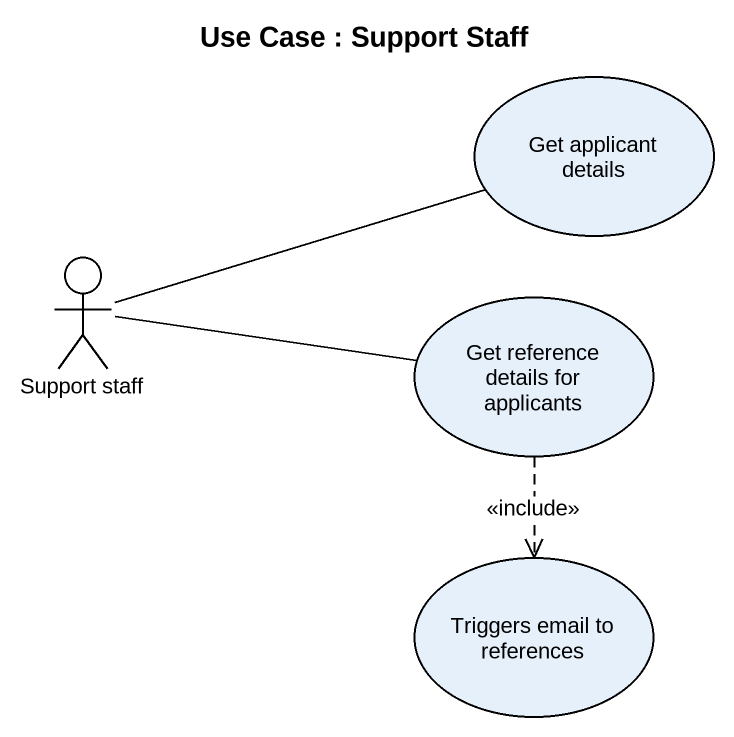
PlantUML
@startuml
title Use Case : Support Staff
usecase "Get applicant details" as Get_applicant_details
actor "Support staff" as Support_staff
usecase "Get reference details for applicants" as Get_reference_details_for
usecase "Triggers email to references" as Triggers_email_to_references
Support_staff -right- Get_applicant_details
Support_staff -right- Get_reference_details_for
Get_reference_details_for ..> Triggers_email_to_references : <<include>>
@enduml
